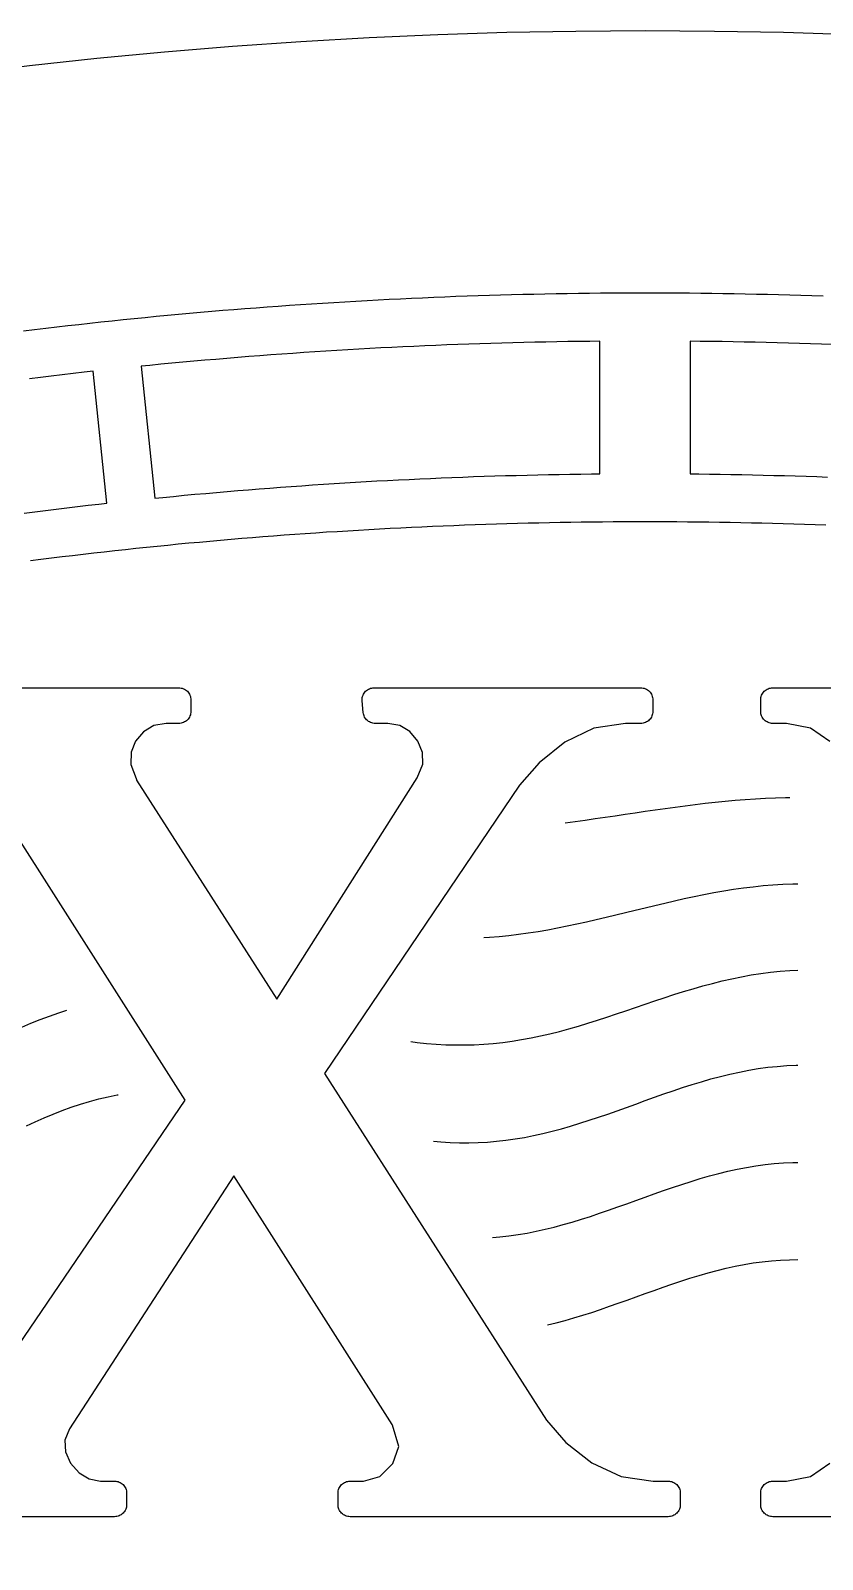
# Model space of a CAD drawing. Header units: millimetres. Extents: x -17.8 to 17.8, y -17.8 to 17.8.
# Drawn here: x -2.04 to 0.59, y 12.73 to 17.8 of the extents above; entities that cross this region are included whole.
import ezdxf

# ---------------------------------------------------------------- set-up
doc = ezdxf.new("R2010")
doc.units = ezdxf.units.MM
for name, color, linetype in [('ALTIN', 2, 'Continuous'), ('DOKU', 8, 'Continuous'), ('KESIM', 1, 'Continuous')]:
    doc.layers.add(name, color=color, linetype=linetype)

msp = doc.modelspace()

# ---------------------------------------------------------------- linework, layer by layer
at = {"layer": 'ALTIN'}
for points in [[(-2.0632, 16.8038), (-2.0266, 16.8083), (-1.9899, 16.8126), (-1.9532, 16.817), (-1.9165, 16.8212), (-1.8798, 16.8253), (-1.8431, 16.8294), (-1.8064, 16.8334), (-1.7697, 16.8373), (-1.7329, 16.8411), (-1.6962, 16.8448), (-1.6594, 16.8485), (-1.6227, 16.8521), (-1.5859, 16.8556), (-1.5491, 16.859), (-1.5123, 16.8623), (-1.4755, 16.8656), (-1.4387, 16.8688), (-1.4019, 16.8719), (-1.3651, 16.8749), (-1.3283, 16.8778), (-1.2915, 16.8807), (-1.2547, 16.8834), (-1.2178, 16.8861), (-1.181, 16.8888), (-1.1441, 16.8913), (-1.1073, 16.8938), (-1.0704, 16.8961), (-1.0336, 16.8984), (-0.9967, 16.9006), (-0.9598, 16.9028), (-0.9229, 16.9048), (-0.886, 16.9068), (-0.8492, 16.9087), (-0.8123, 16.9105), (-0.7754, 16.9122), (-0.7385, 16.9139), (-0.7016, 16.9155), (-0.6647, 16.9169), (-0.6278, 16.9184), (-0.5908, 16.9197), (-0.5539, 16.9209), (-0.517, 16.9221), (-0.4801, 16.9232), (-0.4432, 16.9242), (-0.4063, 16.9251), (-0.3693, 16.926), (-0.3324, 16.9267), (-0.2955, 16.9274), (-0.2585, 16.928), (-0.2216, 16.9285), (-0.1847, 16.929), (-0.1477, 16.9294), (-0.1108, 16.9296), (-0.0739, 16.9298), (-0.0369, 16.93), (0, 16.93), (0.0369, 16.93), (0.0739, 16.9298), (0.1108, 16.9296), (0.1477, 16.9294), (0.1847, 16.929), (0.2216, 16.9285), (0.2585, 16.928), (0.2955, 16.9274), (0.3324, 16.9267), (0.3693, 16.926), (0.4063, 16.9251), (0.4432, 16.9242), (0.4801, 16.9232), (0.517, 16.9221), (0.5539, 16.9209), (0.5908, 16.9197)], [(0.6218, 16.7585), (0.5853, 16.7598), (0.5487, 16.761), (0.5121, 16.7622), (0.4756, 16.7633), (0.439, 16.7643), (0.4024, 16.7652), (0.3658, 16.766), (0.3293, 16.7668), (0.2927, 16.7674), (0.2561, 16.768), (0.2195, 16.7686), (0.1829, 16.769), (0.15, 16.7693), (0.15, 16.3293), (0.1781, 16.329), (0.2138, 16.3286), (0.2494, 16.3281), (0.285, 16.3275), (0.3206, 16.3269), (0.3562, 16.3261), (0.3919, 16.3253), (0.4275, 16.3244), (0.4631, 16.3234), (0.4987, 16.3224), (0.5343, 16.3213), (0.5699, 16.3201), (0.6055, 16.3188)], [(-2.0608, 16.1994), (-2.0255, 16.2039), (-1.9901, 16.2083), (-1.9548, 16.2126), (-1.9194, 16.2168), (-1.884, 16.221), (-1.8486, 16.225), (-1.8132, 16.229), (-1.7865, 16.232), (-1.8325, 16.6696), (-1.8621, 16.6663), (-1.8984, 16.6622), (-1.9348, 16.658), (-1.9711, 16.6538), (-2.0074, 16.6494), (-2.0437, 16.645)], [(0.5996, 16.1589), (0.5643, 16.1601), (0.5291, 16.1613), (0.4938, 16.1625), (0.4585, 16.1635), (0.4233, 16.1645), (0.388, 16.1653), (0.3527, 16.1662), (0.3175, 16.1669), (0.2822, 16.1675), (0.2469, 16.1681), (0.2117, 16.1686), (0.1764, 16.169), (0.1411, 16.1694), (0.1058, 16.1697), (0.0706, 16.1698), (0.0353, 16.17), (0, 16.17), (-0.0353, 16.17), (-0.0706, 16.1698), (-0.1058, 16.1697), (-0.1411, 16.1694), (-0.1764, 16.169), (-0.2117, 16.1686), (-0.2469, 16.1681), (-0.2822, 16.1675), (-0.3175, 16.1669), (-0.3527, 16.1662), (-0.388, 16.1653), (-0.4233, 16.1645), (-0.4585, 16.1635), (-0.4938, 16.1625), (-0.5291, 16.1613), (-0.5643, 16.1601), (-0.5996, 16.1589), (-0.6348, 16.1575), (-0.6701, 16.1561), (-0.7053, 16.1546), (-0.7406, 16.153), (-0.7758, 16.1514), (-0.811, 16.1496), (-0.8463, 16.1478), (-0.8815, 16.146), (-0.9167, 16.144), (-0.9519, 16.142), (-0.9872, 16.1398), (-1.0224, 16.1376), (-1.0576, 16.1354), (-1.0928, 16.133), (-1.128, 16.1306), (-1.1632, 16.1281), (-1.1983, 16.1255), (-1.2335, 16.1229), (-1.2687, 16.1202), (-1.3038, 16.1173), (-1.339, 16.1145), (-1.3742, 16.1115), (-1.4093, 16.1085), (-1.4444, 16.1054), (-1.4796, 16.1022), (-1.5147, 16.0989), (-1.5498, 16.0956), (-1.5849, 16.0921), (-1.62, 16.0886), (-1.6551, 16.0851), (-1.6902, 16.0814), (-1.7253, 16.0777), (-1.7604, 16.0739), (-1.7954, 16.07), (-1.8305, 16.0661), (-1.8655, 16.062), (-1.9006, 16.0579), (-1.9356, 16.0537), (-1.9706, 16.0495), (-2.0056, 16.0451), (-2.0406, 16.0407)], [(-2.5968, 15.6196), (-1.5479, 15.6196), (-1.544, 15.6194), (-1.5401, 15.6188), (-1.5363, 15.6179), (-1.5326, 15.6166), (-1.529, 15.6149), (-1.5257, 15.6129), (-1.5225, 15.6105), (-1.5196, 15.6079), (-1.517, 15.605), (-1.5146, 15.6018), (-1.5126, 15.5985), (-1.5109, 15.5949), (-1.5096, 15.5912), (-1.5087, 15.5874), (-1.5081, 15.5835), (-1.5079, 15.5796), (-1.5079, 15.5415), (-1.5081, 15.5375), (-1.5087, 15.5337), (-1.5096, 15.5298), (-1.5109, 15.5261), (-1.5126, 15.5226), (-1.5146, 15.5192), (-1.517, 15.5161), (-1.5196, 15.5132), (-1.5225, 15.5105), (-1.5257, 15.5082), (-1.529, 15.5062), (-1.5326, 15.5045), (-1.5363, 15.5032), (-1.5401, 15.5022), (-1.544, 15.5016), (-1.5479, 15.5015), (-1.5902, 15.5015), (-1.6305, 15.4943), (-1.6651, 15.4739), (-1.6921, 15.443), (-1.7065, 15.4056), (-1.7071, 15.3656), (-1.6898, 15.3187), (-1.6886, 15.315), (-1.6881, 15.3128), (-1.2229, 14.587), (-0.7569, 15.3204), (-0.7381, 15.3662), (-0.739, 15.4051), (-0.7543, 15.443), (-0.781, 15.4743), (-0.8138, 15.4943), (-0.8536, 15.5015), (-0.8959, 15.5015), (-0.8998, 15.5017), (-0.9037, 15.5022), (-0.9075, 15.5032), (-0.9113, 15.5045), (-0.9148, 15.5062), (-0.9182, 15.5082), (-0.9213, 15.5106), (-0.9243, 15.5132), (-0.9269, 15.5162), (-0.9292, 15.5193), (-0.9312, 15.5227), (-0.9329, 15.5263), (-0.9342, 15.53), (-0.9352, 15.5338), (-0.9357, 15.5377), (-0.9393, 15.5759), (-0.9395, 15.5798), (-0.9393, 15.5837), (-0.9387, 15.5876), (-0.9377, 15.5913), (-0.9364, 15.595), (-0.9347, 15.5986), (-0.9327, 15.6019), (-0.9303, 15.6051), (-0.9277, 15.6079), (-0.9248, 15.6106), (-0.9216, 15.6129), (-0.9183, 15.6149), (-0.9147, 15.6166), (-0.9111, 15.6179), (-0.9073, 15.6188), (-0.9034, 15.6194), (-0.8995, 15.6196), (-0.0144, 15.6196), (-0.0105, 15.6194), (-0.0066, 15.6188), (-0.0028, 15.6179), (0.0009, 15.6166), (0.0044, 15.6149), (0.0078, 15.6129), (0.0109, 15.6105), (0.0138, 15.6079), (0.0165, 15.605), (0.0188, 15.6018), (0.0208, 15.5985), (0.0225, 15.5949), (0.0238, 15.5912), (0.0248, 15.5874), (0.0254, 15.5835), (0.0256, 15.5796), (0.0256, 15.5415), (0.0254, 15.5375), (0.0248, 15.5337), (0.0238, 15.5298), (0.0225, 15.5261), (0.0208, 15.5226), (0.0188, 15.5192), (0.0165, 15.5161), (0.0138, 15.5132), (0.0109, 15.5105), (0.0078, 15.5082), (0.0044, 15.5062), (0.0009, 15.5045), (-0.0028, 15.5032), (-0.0066, 15.5022), (-0.0105, 15.5016), (-0.0144, 15.5015), (-0.0651, 15.5015), (-0.1699, 15.4857), (-0.2659, 15.4389), (-0.3515, 15.3704), (-0.4172, 15.2963), (-1.0647, 14.3403), (-0.3275, 13.1903), (-0.2626, 13.1156), (-0.177, 13.0488), (-0.0794, 13.0032), (0.0266, 12.9877), (0.0767, 12.9877), (0.0807, 12.9876), (0.0845, 12.987), (0.0884, 12.986), (0.0921, 12.9847), (0.0956, 12.983), (0.099, 12.981), (0.1021, 12.9787), (0.105, 12.976), (0.1077, 12.9731), (0.11, 12.97), (0.112, 12.9666), (0.1137, 12.9631), (0.115, 12.9594), (0.116, 12.9555), (0.1166, 12.9517), (0.1167, 12.9477), (0.1167, 12.9096), (0.1166, 12.9057), (0.116, 12.9018), (0.115, 12.898), (0.1137, 12.8943), (0.112, 12.8907), (0.11, 12.8874), (0.1077, 12.8842), (0.105, 12.8813), (0.1021, 12.8787), (0.099, 12.8763), (0.0956, 12.8743), (0.0921, 12.8726), (0.0884, 12.8713), (0.0845, 12.8704), (0.0807, 12.8698), (0.0767, 12.8696), (-0.9793, 12.8696), (-0.9833, 12.8698), (-0.9871, 12.8704), (-0.9909, 12.8713), (-0.9946, 12.8726), (-0.9982, 12.8743), (-1.0016, 12.8763), (-1.0047, 12.8787), (-1.0076, 12.8813), (-1.0103, 12.8842), (-1.0126, 12.8874), (-1.0146, 12.8907), (-1.0163, 12.8943), (-1.0176, 12.898), (-1.0186, 12.9018), (-1.0191, 12.9057), (-1.0193, 12.9096), (-1.0193, 12.9477), (-1.0191, 12.9517), (-1.0186, 12.9555), (-1.0176, 12.9594), (-1.0163, 12.9631), (-1.0146, 12.9666), (-1.0126, 12.97), (-1.0103, 12.9731), (-1.0076, 12.976), (-1.0047, 12.9787), (-1.0016, 12.981), (-0.9982, 12.983), (-0.9946, 12.9847), (-0.9909, 12.986), (-0.9871, 12.987), (-0.9833, 12.9876), (-0.9793, 12.9877), (-0.9352, 12.9877), (-0.8806, 13.0026), (-0.8372, 13.0457), (-0.8179, 13.103), (-0.8389, 13.1729), (-0.8395, 13.1753), (-1.3657, 14), (-1.911, 13.1614), (-1.9262, 13.1235), (-1.9243, 13.0848), (-1.9074, 13.0471), (-1.8791, 13.0153), (-1.845, 12.9948), (-1.8076, 12.9877), (-1.7613, 12.9877), (-1.7573, 12.9876), (-1.7535, 12.987), (-1.7497, 12.986), (-1.746, 12.9847), (-1.7424, 12.983), (-1.739, 12.981), (-1.7359, 12.9787), (-1.733, 12.976), (-1.7303, 12.9731), (-1.728, 12.97), (-1.726, 12.9666), (-1.7243, 12.9631), (-1.723, 12.9594), (-1.722, 12.9555), (-1.7215, 12.9517), (-1.7213, 12.9477), (-1.7213, 12.9096), (-1.7215, 12.9057), (-1.722, 12.9018), (-1.723, 12.898), (-1.7243, 12.8943), (-1.726, 12.8907), (-1.728, 12.8874), (-1.7303, 12.8842), (-1.733, 12.8813), (-1.7359, 12.8787), (-1.739, 12.8763), (-1.7424, 12.8743), (-1.746, 12.8726), (-1.7497, 12.8713), (-1.7535, 12.8704), (-1.7573, 12.8698), (-1.7613, 12.8696), (-2.654, 12.8696)], [(0.6138, 15.4417), (0.5492, 15.486), (0.4694, 15.5015), (0.4237, 15.5015), (0.4198, 15.5016), (0.4159, 15.5022), (0.4121, 15.5032), (0.4084, 15.5045), (0.4049, 15.5062), (0.4015, 15.5082), (0.3984, 15.5105), (0.3955, 15.5132), (0.3928, 15.5161), (0.3905, 15.5192), (0.3885, 15.5226), (0.3868, 15.5261), (0.3855, 15.5298), (0.3845, 15.5337), (0.3839, 15.5375), (0.3837, 15.5415), (0.3837, 15.5796), (0.3839, 15.5835), (0.3845, 15.5874), (0.3855, 15.5912), (0.3868, 15.5949), (0.3885, 15.5985), (0.3905, 15.6018), (0.3928, 15.605), (0.3955, 15.6079), (0.3984, 15.6105), (0.4015, 15.6129), (0.4049, 15.6149), (0.4084, 15.6166), (0.4121, 15.6179), (0.4159, 15.6188), (0.4198, 15.6194), (0.4237, 15.6196), (1.3654, 15.6196)], [(-2.2518, 13.1879), (-1.5265, 14.2519), (-2.1903, 15.2922)], [(1.3654, 12.8696), (0.4237, 12.8696), (0.4198, 12.8698), (0.4159, 12.8704), (0.4121, 12.8713), (0.4084, 12.8726), (0.4049, 12.8743), (0.4015, 12.8763), (0.3984, 12.8787), (0.3955, 12.8813), (0.3928, 12.8842), (0.3905, 12.8874), (0.3885, 12.8907), (0.3868, 12.8943), (0.3855, 12.898), (0.3845, 12.9018), (0.3839, 12.9057), (0.3837, 12.9096), (0.3837, 12.9477), (0.3839, 12.9517), (0.3845, 12.9555), (0.3855, 12.9594), (0.3868, 12.9631), (0.3885, 12.9666), (0.3905, 12.97), (0.3928, 12.9731), (0.3955, 12.976), (0.3984, 12.9787), (0.4015, 12.981), (0.4049, 12.983), (0.4084, 12.9847), (0.4121, 12.986), (0.4159, 12.987), (0.4198, 12.9876), (0.4237, 12.9877), (0.4694, 12.9877), (0.5493, 13.0031), (0.6138, 13.047)]]:
    msp.add_lwpolyline(points, dxfattribs=at)
msp.add_lwpolyline([(-1.2457, 16.2824), (-1.2102, 16.2851), (-1.1747, 16.2877), (-1.1391, 16.2902), (-1.1036, 16.2927), (-1.068, 16.295), (-1.0325, 16.2973), (-0.9969, 16.2995), (-0.9614, 16.3017), (-0.9258, 16.3037), (-0.8902, 16.3057), (-0.8546, 16.3076), (-0.8191, 16.3094), (-0.7835, 16.3112), (-0.7479, 16.3129), (-0.7123, 16.3145), (-0.6767, 16.316), (-0.6411, 16.3174), (-0.6055, 16.3188), (-0.5699, 16.3201), (-0.5343, 16.3213), (-0.4987, 16.3224), (-0.4631, 16.3234), (-0.4275, 16.3244), (-0.3919, 16.3253), (-0.3562, 16.3261), (-0.3206, 16.3269), (-0.285, 16.3275), (-0.2494, 16.3281), (-0.2138, 16.3286), (-0.1781, 16.329), (-0.15, 16.3293), (-0.15, 16.7693), (-0.1829, 16.769), (-0.2195, 16.7686), (-0.2561, 16.768), (-0.2927, 16.7674), (-0.3293, 16.7668), (-0.3658, 16.766), (-0.4024, 16.7652), (-0.439, 16.7643), (-0.4756, 16.7633), (-0.5121, 16.7622), (-0.5487, 16.761), (-0.5853, 16.7598), (-0.6218, 16.7585), (-0.6584, 16.7571), (-0.6949, 16.7556), (-0.7315, 16.754), (-0.768, 16.7524), (-0.8046, 16.7507), (-0.8411, 16.7489), (-0.8777, 16.747), (-0.9142, 16.7451), (-0.9507, 16.743), (-0.9873, 16.7409), (-1.0238, 16.7387), (-1.0603, 16.7364), (-1.0968, 16.7341), (-1.1333, 16.7317), (-1.1698, 16.7291), (-1.2063, 16.7266), (-1.2428, 16.7239), (-1.2793, 16.7211), (-1.3158, 16.7183), (-1.3522, 16.7154), (-1.3887, 16.7124), (-1.4252, 16.7093), (-1.4616, 16.7062), (-1.498, 16.703), (-1.5345, 16.6996), (-1.5709, 16.6963), (-1.6073, 16.6928), (-1.6437, 16.6892), (-1.6734, 16.6863), (-1.6274, 16.2487), (-1.6006, 16.2514), (-1.5652, 16.2548), (-1.5297, 16.2582), (-1.4942, 16.2615), (-1.4587, 16.2647), (-1.4233, 16.2679), (-1.3878, 16.2709), (-1.3523, 16.2739), (-1.3168, 16.2768), (-1.2812, 16.2797)], close=True, dxfattribs=at)
at = {"layer": 'DOKU'}
for points in [[(0, 15.21), (0.0332, 15.2148), (0.0664, 15.2196), (0.0996, 15.2241), (0.1329, 15.2285), (0.1662, 15.2327), (0.1995, 15.2366), (0.2328, 15.2403), (0.2661, 15.2436), (0.2994, 15.2466), (0.3327, 15.2492), (0.3661, 15.2514), (0.3994, 15.2532), (0.4328, 15.2545), (0.4661, 15.2554), (0.4806, 15.2556)], [(-0.2658, 15.1716), (-0.2648, 15.1718), (-0.2318, 15.1762), (-0.1987, 15.1808), (-0.1657, 15.1855), (-0.1326, 15.1903), (-0.0995, 15.1952), (-0.0663, 15.2001), (-0.0332, 15.2051), (0, 15.21)], [(0, 14.89), (0.0325, 14.8978), (0.065, 14.9056), (0.0976, 14.9131), (0.1302, 14.9204), (0.1628, 14.9273), (0.1955, 14.9339), (0.2282, 14.9401), (0.2609, 14.9459), (0.2936, 14.9511), (0.3263, 14.9557), (0.3591, 14.9598), (0.3918, 14.9632), (0.4246, 14.966), (0.4573, 14.968), (0.49, 14.9694), (0.507, 14.9697)], [(-0.5348, 14.7907), (-0.5165, 14.7919), (-0.4843, 14.7947), (-0.4521, 14.7981), (-0.4199, 14.8021), (-0.3877, 14.8066), (-0.3555, 14.8116), (-0.3233, 14.8172), (-0.2911, 14.8232), (-0.2589, 14.8296), (-0.2266, 14.8364), (-0.1943, 14.8435), (-0.162, 14.8509), (-0.1297, 14.8585), (-0.0973, 14.8663), (-0.0649, 14.8742), (-0.0325, 14.8821), (0, 14.89)], [(0, 14.57), (0.0318, 14.5807), (0.0637, 14.5913), (0.0956, 14.6016), (0.1275, 14.6117), (0.1595, 14.6213), (0.1915, 14.6305), (0.2236, 14.6391), (0.2557, 14.6471), (0.2878, 14.6545), (0.3199, 14.6611), (0.352, 14.6669), (0.3842, 14.6719), (0.4163, 14.676), (0.4485, 14.6792), (0.4806, 14.6814), (0.5069, 14.6824)], [(-0.7782, 14.446), (-0.7569, 14.4432), (-0.7252, 14.4399), (-0.6935, 14.4373), (-0.6618, 14.4356), (-0.6302, 14.4346), (-0.5987, 14.4346), (-0.5672, 14.4354), (-0.5357, 14.4371), (-0.5042, 14.4396), (-0.4728, 14.443), (-0.4414, 14.4472), (-0.41, 14.4523), (-0.3786, 14.4581), (-0.3472, 14.4647), (-0.3158, 14.472), (-0.2843, 14.4799), (-0.2529, 14.4884), (-0.2214, 14.4975), (-0.1899, 14.507), (-0.1584, 14.517), (-0.1268, 14.5272), (-0.0952, 14.5377), (-0.0635, 14.5484), (-0.0318, 14.5592), (0, 14.57)], [(-2.0692, 14.4939), (-2.0388, 14.5068), (-2.0082, 14.5191), (-1.9775, 14.5306), (-1.9467, 14.5414), (-1.92, 14.55)], [(0, 14.25), (0.0311, 14.2611), (0.0623, 14.2721), (0.0935, 14.2829), (0.1247, 14.2933), (0.156, 14.3033), (0.1874, 14.3129), (0.2187, 14.3219), (0.2501, 14.3303), (0.2816, 14.3379), (0.313, 14.3448), (0.3445, 14.3509), (0.3759, 14.3561), (0.4074, 14.3605), (0.4389, 14.3638), (0.4703, 14.3662), (0.5017, 14.3675), (0.507, 14.3676)], [(-2.054, 14.166), (-2.0244, 14.1798), (-1.9947, 14.193), (-1.9649, 14.2054), (-1.9349, 14.2172), (-1.9048, 14.2281), (-1.8745, 14.2382), (-1.8441, 14.2474), (-1.8135, 14.2556), (-1.7829, 14.2629), (-1.752, 14.2691), (-1.7487, 14.2697)], [(-0.7026, 14.1154), (-0.6779, 14.1132), (-0.647, 14.1113), (-0.6161, 14.1103), (-0.5852, 14.1101), (-0.5544, 14.1109), (-0.5236, 14.1125), (-0.4929, 14.1151), (-0.4622, 14.1186), (-0.4315, 14.1229), (-0.4008, 14.1281), (-0.3701, 14.1341), (-0.3394, 14.1409), (-0.3087, 14.1484), (-0.278, 14.1566), (-0.2473, 14.1654), (-0.2165, 14.1748), (-0.1857, 14.1847), (-0.1548, 14.195), (-0.124, 14.2056), (-0.093, 14.2165), (-0.0621, 14.2276), (-0.0311, 14.2388), (0, 14.25)], [(0, 13.93), (0.0304, 13.9409), (0.0609, 13.9516), (0.0914, 13.9621), (0.1219, 13.9723), (0.1525, 13.9822), (0.1832, 13.9915), (0.2138, 14.0003), (0.2445, 14.0085), (0.2752, 14.0159), (0.306, 14.0227), (0.3367, 14.0287), (0.3675, 14.0338), (0.3982, 14.038), (0.429, 14.0413), (0.4597, 14.0436), (0.4905, 14.0449), (0.507, 14.0451)], [(-0.5061, 13.7961), (-0.4818, 13.7981), (-0.4518, 13.8015), (-0.4218, 13.8057), (-0.3918, 13.8108), (-0.3618, 13.8167), (-0.3318, 13.8233), (-0.3018, 13.8307), (-0.2718, 13.8387), (-0.2417, 13.8473), (-0.2116, 13.8565), (-0.1815, 13.8661), (-0.1514, 13.8762), (-0.1212, 13.8866), (-0.091, 13.8973), (-0.0607, 13.9081), (-0.0304, 13.919), (0, 13.93)], [(0, 13.61), (0.0297, 13.6206), (0.0595, 13.6311), (0.0893, 13.6414), (0.1191, 13.6514), (0.149, 13.661), (0.179, 13.6701), (0.2089, 13.6787), (0.2389, 13.6867), (0.2689, 13.694), (0.2989, 13.7006), (0.329, 13.7064), (0.359, 13.7114), (0.3891, 13.7155), (0.4191, 13.7187), (0.4492, 13.721), (0.4792, 13.7223), (0.507, 13.7226)], [(-0.3245, 13.5057), (-0.3242, 13.5058), (-0.2949, 13.513), (-0.2655, 13.5208), (-0.2362, 13.5292), (-0.2068, 13.5382), (-0.1773, 13.5476), (-0.1479, 13.5574), (-0.1184, 13.5676), (-0.0889, 13.578), (-0.0593, 13.5886), (-0.0297, 13.5993), (0, 13.61)]]:
    msp.add_lwpolyline(points, dxfattribs=at)
at = {"layer": 'KESIM'}
msp.add_circle((0, 0), 17.8, dxfattribs=at)

doc.saveas('drawing.dxf')
